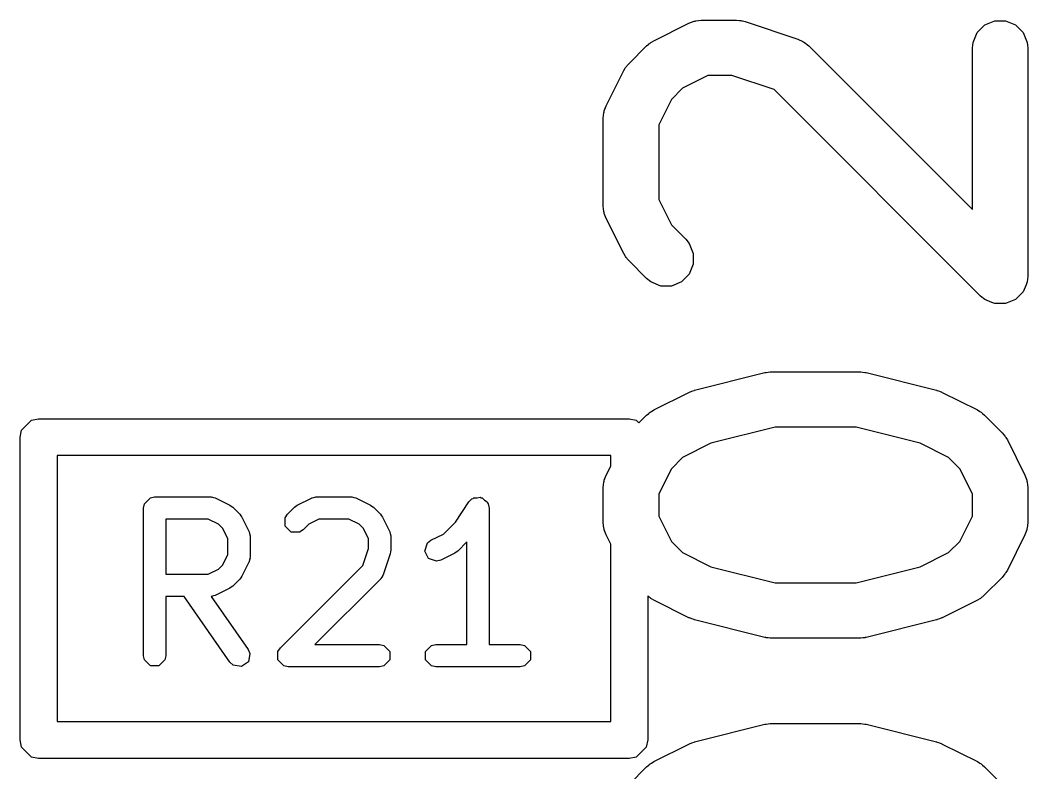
# Model space of a CAD drawing. Header units: millimetres. Extents: x 129 to 276, y -185 to -58.
# Drawn here: x 175.9 to 178.63, y -69.249 to -67.211 of the extents above; entities that cross this region are included whole.
import ezdxf

# ---------------------------------------------------------------- set-up
doc = ezdxf.new("R2010")
doc.units = ezdxf.units.MM
doc.layers.add('F.Fab', color=9, linetype='CONTINUOUS', true_color=0xafafaf)

msp = doc.modelspace()

# ---------------------------------------------------------------- linework, layer by layer
at = {"layer": 'F.Fab', "linetype": 'CONTINUOUS'}
for p, q in [((177.616516, -67.266251), (177.711754, -67.218632)), ((177.711754, -67.218632), (177.725485, -67.213377)), ((177.725485, -67.213377), (177.728174, -67.213185)), ((177.728174, -67.213185), (177.730663, -67.212155)), ((177.730663, -67.212155), (177.745295, -67.210714)), ((177.745295, -67.210714), (177.840533, -67.210714)), ((177.840533, -67.210714), (177.847938, -67.211443)), ((177.847938, -67.211443), (177.849913, -67.211303)), ((177.849913, -67.211303), (177.85251, -67.211893)), ((177.85251, -67.211893), (177.855165, -67.212155)), ((177.855165, -67.212155), (177.856996, -67.212913)), ((177.856996, -67.212913), (177.86425, -67.214563)), ((177.86425, -67.214563), (178.007107, -67.262182)), ((178.492459, -67.244046), (178.513151, -67.223354)), ((178.513151, -67.223354), (178.540187, -67.212155)), ((178.540187, -67.212155), (178.569451, -67.212155)), ((178.569451, -67.212155), (178.596487, -67.223354)), ((178.596487, -67.223354), (178.617179, -67.244046)), ((178.007107, -67.262182), (178.020532, -67.268176)), ((178.48126, -67.271082), (178.492459, -67.244046)), ((178.617179, -67.244046), (178.628378, -67.271082)), ((177.549405, -67.327919), (177.597024, -67.2803)), ((177.597024, -67.2803), (177.602773, -67.275581)), ((177.602773, -67.275581), (177.604073, -67.274083)), ((177.604073, -67.274083), (177.606332, -67.272661)), ((177.606332, -67.272661), (177.608389, -67.270973)), ((177.608389, -67.270973), (177.610216, -67.270215)), ((177.610216, -67.270215), (177.616516, -67.266251)), ((178.020532, -67.268176), (178.022567, -67.269941)), ((178.022567, -67.269941), (178.025058, -67.270973)), ((178.025058, -67.270973), (178.036423, -67.2803)), ((178.036423, -67.2803), (178.479819, -67.723695)), ((178.479819, -67.285714), (178.48126, -67.271082)), ((178.479819, -67.723695), (178.479819, -67.285714)), ((178.628378, -67.271082), (178.629819, -67.285714)), ((178.629819, -67.285714), (178.629819, -67.904761)), ((177.535356, -67.347411), (177.53932, -67.341111)), ((177.53932, -67.341111), (177.540078, -67.339284)), ((177.540078, -67.339284), (177.541766, -67.337227)), ((177.541766, -67.337227), (177.543188, -67.334968)), ((177.543188, -67.334968), (177.544686, -67.333668)), ((177.544686, -67.333668), (177.549405, -67.327919)), ((177.487737, -67.442649), (177.535356, -67.347411)), ((177.763, -67.360714), (177.694484, -67.394972)), ((177.828363, -67.360714), (177.763, -67.360714)), ((177.942876, -67.398885), (177.828363, -67.360714)), ((177.694484, -67.394972), (177.664077, -67.425379)), ((178.501786, -67.957794), (177.942876, -67.398885)), ((177.664077, -67.425379), (177.629819, -67.493895)), ((177.482482, -67.456381), (177.487737, -67.442649)), ((177.479819, -67.47619), (177.48126, -67.461558)), ((177.479819, -67.714285), (177.479819, -67.47619)), ((177.48126, -67.461558), (177.482291, -67.459068)), ((177.482291, -67.459068), (177.482482, -67.456381)), ((177.629819, -67.493895), (177.629819, -67.69658)), ((177.629819, -67.69658), (177.664077, -67.765096)), ((177.48126, -67.728917), (177.479819, -67.714285)), ((177.482291, -67.731406), (177.48126, -67.728917)), ((177.482482, -67.734094), (177.482291, -67.731406)), ((177.487737, -67.747826), (177.482482, -67.734094)), ((177.535356, -67.843064), (177.487737, -67.747826)), ((177.664077, -67.765096), (177.70309, -67.804109)), ((177.70309, -67.804109), (177.712417, -67.815474)), ((177.712417, -67.815474), (177.723616, -67.84251)), ((177.53932, -67.849363), (177.535356, -67.843064)), ((177.540078, -67.851191), (177.53932, -67.849363)), ((177.541766, -67.853247), (177.540078, -67.851191)), ((177.543188, -67.855507), (177.541766, -67.853247)), ((177.544686, -67.856806), (177.543188, -67.855507)), ((177.549405, -67.862556), (177.544686, -67.856806)), ((177.597024, -67.910175), (177.549405, -67.862556)), ((177.723616, -67.84251), (177.723616, -67.871773)), ((177.723616, -67.871773), (177.712417, -67.898809)), ((177.608389, -67.919502), (177.597024, -67.910175)), ((177.712417, -67.898809), (177.691724, -67.919502)), ((178.629819, -67.904761), (178.628378, -67.919393)), ((177.635425, -67.930701), (177.608389, -67.919502)), ((177.664688, -67.930701), (177.635425, -67.930701)), ((177.691724, -67.919502), (177.664688, -67.930701)), ((178.625098, -67.927311), (178.61718, -67.946429)), ((178.628378, -67.919393), (178.625098, -67.927311)), ((178.513151, -67.967122), (178.501786, -67.957794)), ((178.532268, -67.97504), (178.513151, -67.967122)), ((178.596487, -67.967121), (178.569451, -67.97832)), ((178.61718, -67.946429), (178.596487, -67.967121)), ((178.540187, -67.97832), (178.532268, -67.97504)), ((178.540188, -67.97832), (178.540187, -67.97832)), ((178.569451, -67.97832), (178.540188, -67.97832)), ((177.926651, -68.163993), (177.932125, -68.163184)), ((177.932125, -68.163184), (177.933217, -68.163346)), ((177.933217, -68.163346), (177.935771, -68.163095)), ((177.935771, -68.163095), (178.173866, -68.163095)), ((178.173866, -68.163095), (178.176419, -68.163346)), ((178.176419, -68.163346), (178.177512, -68.163184)), ((178.177512, -68.163184), (178.182985, -68.163993)), ((177.727105, -68.212953), (177.917581, -68.165334)), ((177.917581, -68.165334), (177.920117, -68.164958)), ((177.920117, -68.164958), (177.921139, -68.164536)), ((177.921139, -68.164536), (177.926651, -68.163993)), ((178.182985, -68.163993), (178.188498, -68.164536)), ((178.188498, -68.164536), (178.189519, -68.164958)), ((178.189519, -68.164958), (178.192056, -68.165334)), ((178.192056, -68.165334), (178.382532, -68.212953)), ((177.712823, -68.218222), (177.713259, -68.2179)), ((177.713259, -68.2179), (177.719395, -68.215707)), ((177.719395, -68.215707), (177.725485, -68.213377)), ((177.725485, -68.213377), (177.726025, -68.213338)), ((177.726025, -68.213338), (177.727105, -68.212953)), ((178.382532, -68.212953), (178.383611, -68.213338)), ((178.383611, -68.213338), (178.384151, -68.213377)), ((178.384151, -68.213377), (178.390232, -68.215704)), ((178.390232, -68.215704), (178.396378, -68.2179)), ((178.396378, -68.2179), (178.396813, -68.218222)), ((177.616516, -68.266251), (177.711754, -68.218632)), ((177.711754, -68.218632), (177.712823, -68.218222)), ((178.396813, -68.218222), (178.397883, -68.218632)), ((178.397883, -68.218632), (178.493121, -68.266251)), ((177.604073, -68.274083), (177.606332, -68.272661)), ((177.606332, -68.272661), (177.608389, -68.270973)), ((177.608389, -68.270973), (177.610216, -68.270215)), ((177.610216, -68.270215), (177.616516, -68.266251)), ((178.493121, -68.266251), (178.499417, -68.270214)), ((178.499417, -68.270214), (178.501247, -68.270972)), ((178.501247, -68.270972), (178.503305, -68.272661)), ((178.503305, -68.272661), (178.505564, -68.274083)), ((175.903806, -68.320866), (175.930866, -68.293806)), ((175.930866, -68.293806), (175.95, -68.29)), ((175.95, -68.29), (177.55, -68.29)), ((177.55, -68.29), (177.569134, -68.293806)), ((177.569134, -68.293806), (177.576326, -68.300998)), ((177.576326, -68.300998), (177.597024, -68.2803)), ((177.597024, -68.2803), (177.602773, -68.275581)), ((177.602773, -68.275581), (177.604073, -68.274083)), ((178.505564, -68.274083), (178.506863, -68.275581)), ((178.506863, -68.275581), (178.512612, -68.280299)), ((178.512612, -68.280299), (178.560232, -68.327918)), ((175.9, -68.34), (175.903806, -68.320866)), ((177.945005, -68.313095), (177.771471, -68.356478)), ((178.164632, -68.313095), (177.945005, -68.313095)), ((178.338166, -68.356478), (178.164632, -68.313095)), ((175.9, -69.16), (175.9, -68.34)), ((178.560232, -68.327918), (178.56495, -68.333667)), ((178.56495, -68.333667), (178.56645, -68.334968)), ((178.56645, -68.334968), (178.567872, -68.337227)), ((178.567872, -68.337227), (178.56956, -68.339284)), ((178.56956, -68.339284), (178.570317, -68.341111)), ((178.570317, -68.341111), (178.574282, -68.347411)), ((178.574282, -68.347411), (178.621901, -68.442649)), ((177.771471, -68.356478), (177.694484, -68.394972)), ((178.415153, -68.394972), (178.338166, -68.356478)), ((176, -68.39), (176, -69.11)), ((177.5, -68.39), (176, -68.39)), ((177.5, -68.418123), (177.5, -68.39)), ((177.694484, -68.394972), (177.664077, -68.425379)), ((178.445561, -68.425379), (178.415153, -68.394972)), ((177.487737, -68.442649), (177.5, -68.418123)), ((177.664077, -68.425379), (177.629819, -68.493895)), ((178.479819, -68.493895), (178.445561, -68.425379)), ((177.479819, -68.47619), (177.48126, -68.461558)), ((177.48126, -68.461558), (177.482291, -68.459068)), ((177.482291, -68.459068), (177.482482, -68.456381)), ((177.482482, -68.456381), (177.487737, -68.442649)), ((178.621901, -68.442649), (178.627156, -68.45638)), ((178.627156, -68.45638), (178.627347, -68.459069)), ((178.627347, -68.459069), (178.628378, -68.461558)), ((178.628378, -68.461558), (178.629819, -68.47619)), ((177.479819, -68.571428), (177.479819, -68.47619)), ((178.629819, -68.47619), (178.629819, -68.571428)), ((176.23657, -68.520446), (176.252805, -68.504211)), ((176.252805, -68.504211), (176.264286, -68.501927)), ((176.264286, -68.501927), (176.416667, -68.501927)), ((176.416667, -68.501927), (176.418141, -68.50222)), ((176.418141, -68.50222), (176.418793, -68.502003)), ((176.418793, -68.502003), (176.423429, -68.503272)), ((176.423429, -68.503272), (176.428148, -68.504211)), ((176.428148, -68.504211), (176.428634, -68.504697)), ((176.428634, -68.504697), (176.430084, -68.505094)), ((176.430084, -68.505094), (176.468179, -68.524142)), ((176.650869, -68.524142), (176.688965, -68.505094)), ((176.688965, -68.505094), (176.690413, -68.504697)), ((176.690413, -68.504697), (176.6909, -68.504211)), ((176.6909, -68.504211), (176.695611, -68.503273)), ((176.695611, -68.503273), (176.700255, -68.502002)), ((176.700255, -68.502002), (176.700908, -68.502219)), ((176.700908, -68.502219), (176.702381, -68.501927)), ((176.702381, -68.501927), (176.797619, -68.501927)), ((176.797619, -68.501927), (176.799093, -68.50222)), ((176.799093, -68.50222), (176.799745, -68.502003)), ((176.799745, -68.502003), (176.804381, -68.503272)), ((176.804381, -68.503272), (176.8091, -68.504211)), ((176.8091, -68.504211), (176.809586, -68.504697)), ((176.809586, -68.504697), (176.811036, -68.505094)), ((176.811036, -68.505094), (176.849131, -68.524142)), ((177.079068, -68.569954), (177.115515, -68.515286)), ((177.115515, -68.515286), (177.123784, -68.507)), ((177.123784, -68.507), (177.126811, -68.506394)), ((177.126811, -68.506394), (177.128995, -68.504211)), ((177.128995, -68.504211), (177.137728, -68.504211)), ((177.137728, -68.504211), (177.146298, -68.502497)), ((177.146298, -68.502497), (177.148869, -68.504211)), ((177.148869, -68.504211), (177.151957, -68.504211)), ((177.151957, -68.504211), (177.158133, -68.510387)), ((177.158133, -68.510387), (177.165403, -68.515234)), ((177.165403, -68.515234), (177.166008, -68.518262)), ((177.166008, -68.518262), (177.168192, -68.520446)), ((177.629819, -68.493895), (177.629819, -68.553723)), ((178.479819, -68.553723), (178.479819, -68.493895)), ((176.234286, -68.531927), (176.23657, -68.520446)), ((176.234286, -68.931927), (176.234286, -68.531927)), ((176.468179, -68.524142), (176.471982, -68.527094)), ((176.471982, -68.527094), (176.475975, -68.529762)), ((176.475975, -68.529762), (176.495023, -68.548809)), ((176.624025, -68.548808), (176.643073, -68.529761)), ((176.643073, -68.529761), (176.647072, -68.527089)), ((176.647072, -68.527089), (176.650869, -68.524142)), ((176.849131, -68.524142), (176.852927, -68.527089)), ((176.852927, -68.527089), (176.856927, -68.529761)), ((176.856927, -68.529761), (176.875974, -68.548808)), ((177.168192, -68.520446), (177.170476, -68.531927)), ((177.170476, -68.531927), (177.170476, -68.901927)), ((176.409584, -68.561927), (176.294286, -68.561927)), ((176.294286, -68.561927), (176.294286, -68.711451)), ((176.436991, -68.57563), (176.409584, -68.561927)), ((176.495023, -68.548809), (176.497699, -68.552815)), ((176.497699, -68.552815), (176.500642, -68.556606)), ((176.500642, -68.556606), (176.51969, -68.594702)), ((176.617521, -68.581501), (176.617522, -68.558541)), ((176.617522, -68.558541), (176.624025, -68.548808)), ((176.709464, -68.561927), (176.682055, -68.575631)), ((176.790536, -68.561927), (176.709464, -68.561927)), ((176.817942, -68.57563), (176.790536, -68.561927)), ((176.875974, -68.548808), (176.878645, -68.552805)), ((176.878645, -68.552805), (176.881595, -68.556606)), ((176.881595, -68.556606), (176.900642, -68.594702)), ((177.046514, -68.602509), (177.079068, -68.569954)), ((177.48126, -68.58606), (177.479819, -68.571428)), ((177.629819, -68.553723), (177.664077, -68.622239)), ((178.445561, -68.622238), (178.479819, -68.553723)), ((178.629819, -68.571428), (178.628378, -68.58606)), ((176.449153, -68.587793), (176.436991, -68.57563)), ((176.462857, -68.6152), (176.449153, -68.587793)), ((176.51969, -68.594702), (176.520086, -68.59615)), ((176.520086, -68.59615), (176.520573, -68.596637)), ((176.520573, -68.596637), (176.52151, -68.601348)), ((176.633757, -68.597738), (176.617521, -68.581501)), ((176.656717, -68.597739), (176.633757, -68.597738)), ((176.666451, -68.591236), (176.656717, -68.597739)), ((176.682055, -68.575631), (176.666451, -68.591236)), ((176.830106, -68.587794), (176.817942, -68.57563)), ((176.843809, -68.615199), (176.830106, -68.587794)), ((176.900642, -68.594702), (176.901038, -68.59615)), ((176.901038, -68.59615), (176.901525, -68.596637)), ((176.901525, -68.596637), (176.902463, -68.601356)), ((177.482291, -68.588549), (177.48126, -68.58606)), ((177.482482, -68.591237), (177.482291, -68.588549)), ((177.487737, -68.604969), (177.482482, -68.591237)), ((178.627156, -68.591238), (178.621901, -68.604969)), ((178.627347, -68.588548), (178.627156, -68.591238)), ((178.628378, -68.58606), (178.627347, -68.588548)), ((176.462857, -68.658177), (176.462857, -68.6152)), ((176.52151, -68.601348), (176.522782, -68.605992)), ((176.522782, -68.605992), (176.522564, -68.606645)), ((176.522564, -68.606645), (176.522857, -68.608118)), ((176.522857, -68.608118), (176.522857, -68.66526)), ((176.843809, -68.641343), (176.843809, -68.615199)), ((176.902463, -68.601356), (176.903733, -68.605992)), ((176.903733, -68.605992), (176.903515, -68.606643)), ((176.903515, -68.606643), (176.903809, -68.608118)), ((176.903809, -68.608118), (176.903809, -68.646213)), ((176.996266, -68.648339), (177.003526, -68.626558)), ((177.003526, -68.626558), (177.012773, -68.61938)), ((177.012773, -68.61938), (177.046514, -68.602509)), ((177.110476, -68.6234), (177.085498, -68.648378)), ((177.110476, -68.901927), (177.110476, -68.6234)), ((177.5, -68.629495), (177.487737, -68.604969)), ((177.664077, -68.622239), (177.694484, -68.652646)), ((178.415153, -68.652645), (178.445561, -68.622238)), ((178.621901, -68.604969), (178.574282, -68.700207)), ((176.828539, -68.687152), (176.843809, -68.641343)), ((176.90287, -68.650928), (176.90227, -68.655699)), ((176.903809, -68.646213), (176.90287, -68.650928)), ((177.006535, -68.668877), (176.996266, -68.648339)), ((177.077702, -68.653998), (177.039607, -68.673046)), ((177.081505, -68.651045), (177.077702, -68.653998)), ((177.085498, -68.648378), (177.081505, -68.651045)), ((177.5, -69.11), (177.5, -68.629495)), ((177.694484, -68.652646), (177.771471, -68.691139)), ((178.338166, -68.691139), (178.415153, -68.652645)), ((176.449153, -68.685584), (176.462857, -68.658177)), ((176.51969, -68.678676), (176.500642, -68.716772)), ((176.520086, -68.677227), (176.51969, -68.678676)), ((176.520573, -68.676741), (176.520086, -68.677227)), ((176.52151, -68.672029), (176.520573, -68.676741)), ((176.522782, -68.667386), (176.52151, -68.672029)), ((176.522857, -68.66526), (176.522564, -68.666732)), ((176.522564, -68.666732), (176.522782, -68.667386)), ((176.90227, -68.655699), (176.883223, -68.712843)), ((177.028316, -68.676137), (177.006535, -68.668877)), ((177.039607, -68.673046), (177.028316, -68.676137)), ((176.409584, -68.711451), (176.436991, -68.697747)), ((176.436991, -68.697747), (176.449153, -68.685584)), ((176.604977, -68.910714), (176.828539, -68.687152)), ((177.771471, -68.691139), (177.945005, -68.734523)), ((178.164632, -68.734523), (178.338166, -68.691139)), ((178.56956, -68.708334), (178.567872, -68.71039)), ((178.570317, -68.706506), (178.56956, -68.708334)), ((178.574282, -68.700207), (178.570317, -68.706506)), ((176.294286, -68.711451), (176.409584, -68.711451)), ((176.495023, -68.724569), (176.475975, -68.743616)), ((176.497699, -68.720562), (176.495023, -68.724569)), ((176.500642, -68.716772), (176.497699, -68.720562)), ((176.875975, -68.724569), (176.698616, -68.901927)), ((176.876809, -68.723319), (176.875975, -68.724569)), ((176.877425, -68.723012), (176.876809, -68.723319)), ((176.879809, -68.71883), (176.877425, -68.723012)), ((176.882478, -68.714836), (176.879809, -68.71883)), ((176.883223, -68.712843), (176.882478, -68.714149)), ((176.882478, -68.714149), (176.882478, -68.714836)), ((177.945005, -68.734523), (178.164632, -68.734523)), ((178.560232, -68.7197), (178.512612, -68.767319)), ((178.56495, -68.71395), (178.560232, -68.7197)), ((178.56645, -68.71265), (178.56495, -68.71395)), ((178.567872, -68.71039), (178.56645, -68.71265)), ((176.468179, -68.749236), (176.430084, -68.768284)), ((176.471982, -68.746283), (176.468179, -68.749236)), ((176.475975, -68.743616), (176.471982, -68.746283)), ((176.343904, -68.771451), (176.294286, -68.771451)), ((176.294286, -68.771451), (176.294286, -68.931927)), ((176.46828, -68.94913), (176.343904, -68.771451)), ((176.418141, -68.771157), (176.417085, -68.771367)), ((176.417085, -68.771367), (176.517434, -68.914723)), ((176.418793, -68.771375), (176.418141, -68.771157)), ((176.423429, -68.770105), (176.418793, -68.771375)), ((176.428148, -68.769167), (176.423429, -68.770105)), ((176.428634, -68.76868), (176.428148, -68.769167)), ((176.430084, -68.768284), (176.428634, -68.76868)), ((177.602773, -68.772036), (177.6, -68.76976)), ((177.6, -68.76976), (177.6, -69.16)), ((177.604073, -68.773535), (177.602773, -68.772036)), ((177.606332, -68.774956), (177.604073, -68.773535)), ((177.608389, -68.776645), (177.606332, -68.774956)), ((177.610216, -68.777402), (177.608389, -68.776645)), ((177.616516, -68.781367), (177.610216, -68.777402)), ((177.711754, -68.828986), (177.616516, -68.781367)), ((178.493121, -68.781367), (178.397883, -68.828986)), ((178.499417, -68.777403), (178.493121, -68.781367)), ((178.501247, -68.776646), (178.499417, -68.777403)), ((178.503305, -68.774956), (178.501247, -68.776646)), ((178.505564, -68.773535), (178.503305, -68.774956)), ((178.506863, -68.772036), (178.505564, -68.773535)), ((178.512612, -68.767319), (178.506863, -68.772036)), ((177.712823, -68.829395), (177.711754, -68.828986)), ((177.713259, -68.829718), (177.712823, -68.829395)), ((177.719395, -68.83191), (177.713259, -68.829718)), ((177.725485, -68.834241), (177.719395, -68.83191)), ((177.726025, -68.834279), (177.725485, -68.834241)), ((177.727105, -68.834665), (177.726025, -68.834279)), ((177.917581, -68.882284), (177.727105, -68.834665)), ((178.382532, -68.834665), (178.192056, -68.882284)), ((178.383611, -68.834279), (178.382532, -68.834665)), ((178.384151, -68.834241), (178.383611, -68.834279)), ((178.390232, -68.831913), (178.384151, -68.834241)), ((178.396378, -68.829718), (178.390232, -68.831913)), ((178.396813, -68.829395), (178.396378, -68.829718)), ((178.397883, -68.828986), (178.396813, -68.829395)), ((177.920117, -68.882659), (177.917581, -68.882284)), ((177.921139, -68.883082), (177.920117, -68.882659)), ((177.926651, -68.883624), (177.921139, -68.883082)), ((177.932125, -68.884434), (177.926651, -68.883624)), ((177.933217, -68.884271), (177.932125, -68.884434)), ((177.935771, -68.884523), (177.933217, -68.884271)), ((178.173866, -68.884523), (177.935771, -68.884523)), ((178.176419, -68.884271), (178.173866, -68.884523)), ((178.177512, -68.884434), (178.176419, -68.884271)), ((178.182985, -68.883624), (178.177512, -68.884434)), ((178.188498, -68.883082), (178.182985, -68.883624)), ((178.189519, -68.882659), (178.188498, -68.883082)), ((178.192056, -68.882284), (178.189519, -68.882659)), ((176.517434, -68.914723), (176.522146, -68.925438)), ((176.522146, -68.925438), (176.518156, -68.948049)), ((176.598474, -68.920446), (176.598476, -68.920443)), ((176.598474, -68.943408), (176.598474, -68.920446)), ((176.598476, -68.920443), (176.604977, -68.910714)), ((176.698616, -68.901927), (176.873809, -68.901927)), ((176.873809, -68.901927), (176.88529, -68.904211)), ((176.88529, -68.904211), (176.901525, -68.920446)), ((176.901525, -68.920446), (176.901525, -68.943408)), ((176.998474, -68.920446), (177.014709, -68.904211)), ((176.998474, -68.943408), (176.998474, -68.920446)), ((177.014709, -68.904211), (177.02619, -68.901927)), ((177.02619, -68.901927), (177.110476, -68.901927)), ((177.170476, -68.901927), (177.254761, -68.901927)), ((177.254761, -68.901927), (177.266242, -68.904211)), ((177.266242, -68.904211), (177.282477, -68.920446)), ((177.282477, -68.920446), (177.282477, -68.943408)), ((176.23657, -68.943408), (176.234286, -68.931927)), ((176.252805, -68.959643), (176.23657, -68.943408)), ((176.292002, -68.943408), (176.275767, -68.959643)), ((176.294286, -68.931927), (176.292002, -68.943408)), ((176.476735, -68.957226), (176.46828, -68.94913)), ((176.518156, -68.948049), (176.499345, -68.961216)), ((176.614709, -68.959643), (176.598474, -68.943408)), ((176.901525, -68.943408), (176.88529, -68.959643)), ((177.014709, -68.959643), (176.998474, -68.943408)), ((177.282477, -68.943408), (177.266242, -68.959643)), ((176.275767, -68.959643), (176.252805, -68.959643)), ((176.499345, -68.961216), (176.476735, -68.957226)), ((176.62619, -68.961927), (176.614709, -68.959643)), ((176.873809, -68.961927), (176.62619, -68.961927)), ((176.88529, -68.959643), (176.873809, -68.961927)), ((177.02619, -68.961927), (177.014709, -68.959643)), ((177.254761, -68.961927), (177.02619, -68.961927)), ((177.266242, -68.959643), (177.254761, -68.961927)), ((176, -69.11), (177.5, -69.11)), ((177.727105, -69.165334), (177.917581, -69.117715)), ((177.917581, -69.117715), (177.920117, -69.117339)), ((177.920117, -69.117339), (177.921139, -69.116917)), ((177.921139, -69.116917), (177.926651, -69.116374)), ((177.926651, -69.116374), (177.932125, -69.115565)), ((177.932125, -69.115565), (177.933217, -69.115727)), ((177.933217, -69.115727), (177.935771, -69.115476)), ((177.935771, -69.115476), (178.173866, -69.115476)), ((178.173866, -69.115476), (178.176419, -69.115727)), ((178.176419, -69.115727), (178.177512, -69.115565)), ((178.177512, -69.115565), (178.182985, -69.116374)), ((178.182985, -69.116374), (178.188498, -69.116917)), ((178.188498, -69.116917), (178.189519, -69.117339)), ((178.189519, -69.117339), (178.192056, -69.117715)), ((178.192056, -69.117715), (178.382532, -69.165334)), ((175.903806, -69.179134), (175.9, -69.16)), ((177.6, -69.16), (177.596194, -69.179134)), ((177.616516, -69.218632), (177.711754, -69.171013)), ((177.711754, -69.171013), (177.712823, -69.170603)), ((177.712823, -69.170603), (177.713259, -69.170281)), ((177.713259, -69.170281), (177.719395, -69.168088)), ((177.719395, -69.168088), (177.725485, -69.165758)), ((177.725485, -69.165758), (177.726025, -69.165719)), ((177.726025, -69.165719), (177.727105, -69.165334)), ((178.382532, -69.165334), (178.383611, -69.165719)), ((178.383611, -69.165719), (178.384151, -69.165758)), ((178.384151, -69.165758), (178.390232, -69.168085)), ((178.390232, -69.168085), (178.396378, -69.170281)), ((178.396378, -69.170281), (178.396813, -69.170603)), ((178.396813, -69.170603), (178.397883, -69.171013)), ((178.397883, -69.171013), (178.493121, -69.218632)), ((175.930866, -69.206194), (175.903806, -69.179134)), ((177.596194, -69.179134), (177.569134, -69.206194)), ((175.95, -69.21), (175.930866, -69.206194)), ((177.55, -69.21), (175.95, -69.21)), ((177.569134, -69.206194), (177.55, -69.21)), ((177.597024, -69.232681), (177.602773, -69.227962)), ((177.602773, -69.227962), (177.604073, -69.226464)), ((177.604073, -69.226464), (177.606332, -69.225042)), ((177.606332, -69.225042), (177.608389, -69.223354)), ((177.608389, -69.223354), (177.610216, -69.222596)), ((177.610216, -69.222596), (177.616516, -69.218632)), ((178.493121, -69.218632), (178.499417, -69.222595)), ((178.499417, -69.222595), (178.501247, -69.223353)), ((178.501247, -69.223353), (178.503305, -69.225042)), ((178.503305, -69.225042), (178.505564, -69.226464)), ((178.505564, -69.226464), (178.506863, -69.227962)), ((178.506863, -69.227962), (178.512612, -69.23268)), ((177.549405, -69.2803), (177.597024, -69.232681)), ((178.512612, -69.23268), (178.560232, -69.280299))]:
    msp.add_line(p, q, dxfattribs=at)

doc.saveas('drawing.dxf')
